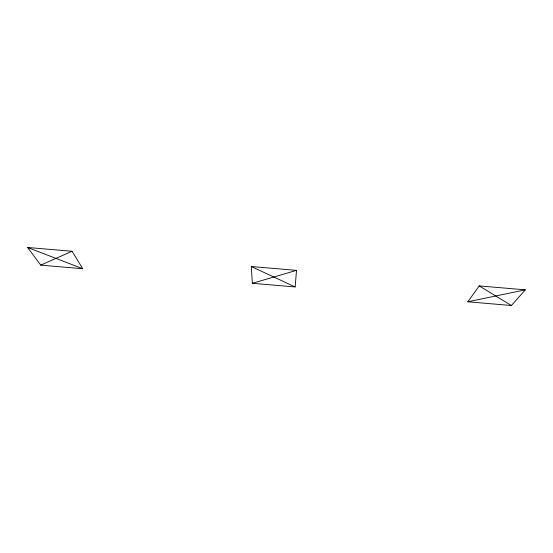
<?xml version="1.0" encoding="UTF-8"?>
<svg xmlns="http://www.w3.org/2000/svg" width="553" height="553" viewBox="0 0 553 553"><rect width="100%" height="100%" fill="white"/><g stroke="black" fill="none" stroke-linecap="round" stroke-linejoin="round"><path stroke-width="0.83" d="M295.136 286.959L296.532 270.369L251.29 266.518L252.355 283.288L295.136 286.959L251.29 266.518M467.81 301.779L479.237 285.915L525.35 289.841L511.373 305.512L467.81 301.779L525.35 289.841M40.742 265.129L72.042 251.262L82.763 268.737L40.742 265.129L27.65 247.488L72.042 251.262M252.355 283.288L296.532 270.369M27.65 247.488L82.763 268.737M479.237 285.915L511.373 305.512"/></g></svg>
